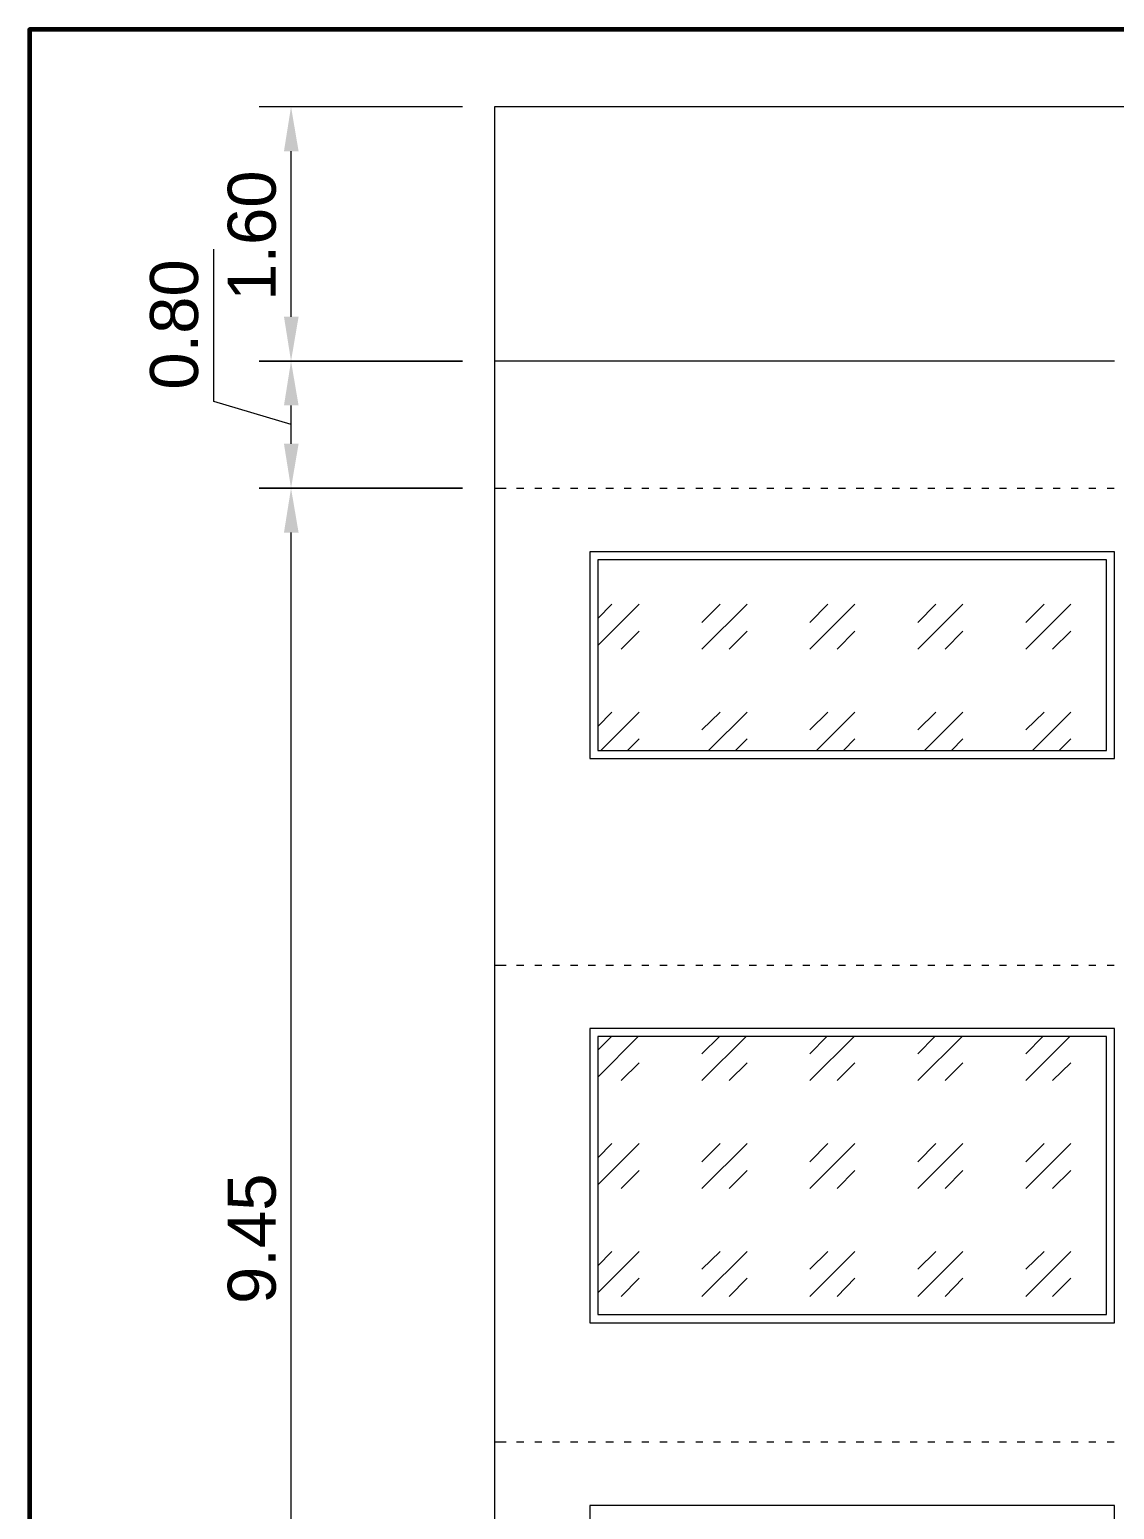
# Model space of a CAD drawing. Header units: millimetres. Extents: x 1.9 to 43.8, y 1.5 to 30.
# Drawn here: x 1.86 to 8.69, y 20.67 to 29.98 of the extents above; entities that cross this region are included whole.
import ezdxf

# ---------------------------------------------------------------- set-up
doc = ezdxf.new("R2010")
doc.units = ezdxf.units.MM
for name, color, linetype in [('PDF_0', 7, 'Continuous'), ('PDF_GRADAS Y ELEVADOR', 7, 'Continuous'), ('PDF_MUROS2', 7, 'Continuous'), ('PDF_Text', 7, 'Continuous')]:
    doc.layers.add(name, color=color, linetype=linetype)
doc.styles.add('PDF ArialMT', font='arial.ttf')

msp = doc.modelspace()

# ---------------------------------------------------------------- linework, layer by layer
at = {"layer": 'PDF_0', "color": 28, "lineweight": 60, "true_color": 0x0d0d0d}
msp.add_lwpolyline([(1.8617, 1.4881), (43.7853, 1.4881), (43.7853, 29.9844), (1.8617, 29.9844)], close=True, dxfattribs=at)
at = {"layer": 'PDF_GRADAS Y ELEVADOR', "lineweight": 18}
for points in [[(4.7859, 27.0982), (4.8589, 27.0982)], [(4.9256, 27.0982), (4.9701, 27.0982)], [(5.0399, 27.0982), (5.0844, 27.0982)], [(5.151, 27.0982), (5.1955, 27.0982)], [(5.2653, 27.0982), (5.3098, 27.0982)], [(5.3765, 27.0982), (5.4209, 27.0982)], [(5.4876, 27.0982), (5.5352, 27.0982)], [(5.6019, 27.0982), (5.6464, 27.0982)], [(5.713, 27.0982), (5.7575, 27.0982)], [(5.8273, 27.0982), (5.8718, 27.0982)], [(5.9385, 27.0982), (5.9829, 27.0982)], [(6.0528, 27.0982), (6.0972, 27.0982)], [(6.1639, 27.0982), (6.2083, 27.0982)], [(6.275, 27.0982), (6.3226, 27.0982)], [(6.3893, 27.0982), (6.4338, 27.0982)], [(6.5004, 27.0982), (6.5449, 27.0982)], [(6.6147, 27.0982), (6.6592, 27.0982)], [(6.7259, 27.0982), (6.7703, 27.0982)], [(6.8402, 27.0982), (6.8846, 27.0982)], [(6.9513, 27.0982), (6.9958, 27.0982)], [(7.0624, 27.0982), (7.1101, 27.0982)], [(7.1767, 27.0982), (7.2212, 27.0982)], [(7.2879, 27.0982), (7.3355, 27.0982)], [(7.4022, 27.0982), (7.4466, 27.0982)], [(7.5133, 27.0982), (7.5577, 27.0982)], [(7.6276, 27.0982), (7.672, 27.0982)], [(7.7387, 27.0982), (7.7832, 27.0982)], [(7.853, 27.0982), (7.8975, 27.0982)], [(7.9642, 27.0982), (8.0086, 27.0982)], [(8.0753, 27.0982), (8.1229, 27.0982)], [(8.1896, 27.0982), (8.234, 27.0982)], [(8.3007, 27.0982), (8.3452, 27.0982)], [(8.415, 27.0982), (8.4595, 27.0982)], [(8.5261, 27.0982), (8.5706, 27.0982)], [(8.6404, 27.0982), (8.6849, 27.0982)], [(4.7859, 24.0978), (4.8589, 24.0978)], [(4.9256, 24.0978), (4.9701, 24.0978)], [(5.0399, 24.0978), (5.0844, 24.0978)], [(5.151, 24.0978), (5.1955, 24.0978)], [(5.2653, 24.0978), (5.3098, 24.0978)], [(5.3765, 24.0978), (5.4209, 24.0978)], [(5.4876, 24.0978), (5.5352, 24.0978)], [(5.6019, 24.0978), (5.6464, 24.0978)], [(5.713, 24.0978), (5.7575, 24.0978)], [(5.8273, 24.0978), (5.8718, 24.0978)], [(5.9385, 24.0978), (5.9829, 24.0978)], [(6.0528, 24.0978), (6.0972, 24.0978)], [(6.1639, 24.0978), (6.2083, 24.0978)], [(6.275, 24.0978), (6.3226, 24.0978)], [(6.3893, 24.0978), (6.4338, 24.0978)], [(6.5004, 24.0978), (6.5449, 24.0978)], [(6.6147, 24.0978), (6.6592, 24.0978)], [(6.7259, 24.0978), (6.7703, 24.0978)], [(6.8402, 24.0978), (6.8846, 24.0978)], [(6.9513, 24.0978), (6.9958, 24.0978)], [(7.0624, 24.0978), (7.1101, 24.0978)], [(7.1767, 24.0978), (7.2212, 24.0978)], [(7.2879, 24.0978), (7.3355, 24.0978)], [(7.4022, 24.0978), (7.4466, 24.0978)], [(7.5133, 24.0978), (7.5577, 24.0978)], [(7.6276, 24.0978), (7.672, 24.0978)], [(7.7387, 24.0978), (7.7832, 24.0978)], [(7.853, 24.0978), (7.8975, 24.0978)], [(7.9642, 24.0978), (8.0086, 24.0978)], [(8.0753, 24.0978), (8.1229, 24.0978)], [(8.1896, 24.0978), (8.234, 24.0978)], [(8.3007, 24.0978), (8.3452, 24.0978)], [(8.415, 24.0978), (8.4595, 24.0978)], [(8.5261, 24.0978), (8.5706, 24.0978)], [(8.6404, 24.0978), (8.6849, 24.0978)], [(4.7859, 21.0973), (4.8589, 21.0973)], [(4.9256, 21.0973), (4.9701, 21.0973)], [(5.0399, 21.0973), (5.0844, 21.0973)], [(5.151, 21.0973), (5.1955, 21.0973)], [(5.2653, 21.0973), (5.3098, 21.0973)], [(5.3765, 21.0973), (5.4209, 21.0973)], [(5.4876, 21.0973), (5.5352, 21.0973)], [(5.6019, 21.0973), (5.6464, 21.0973)], [(5.713, 21.0973), (5.7575, 21.0973)], [(5.8273, 21.0973), (5.8718, 21.0973)], [(5.9385, 21.0973), (5.9829, 21.0973)], [(6.0528, 21.0973), (6.0972, 21.0973)], [(6.1639, 21.0973), (6.2083, 21.0973)], [(6.275, 21.0973), (6.3226, 21.0973)], [(6.3893, 21.0973), (6.4338, 21.0973)], [(6.5004, 21.0973), (6.5449, 21.0973)], [(6.6147, 21.0973), (6.6592, 21.0973)], [(6.7259, 21.0973), (6.7703, 21.0973)], [(6.8402, 21.0973), (6.8846, 21.0973)], [(6.9513, 21.0973), (6.9958, 21.0973)], [(7.0624, 21.0973), (7.1101, 21.0973)], [(7.1767, 21.0973), (7.2212, 21.0973)], [(7.2879, 21.0973), (7.3355, 21.0973)], [(7.4022, 21.0973), (7.4466, 21.0973)], [(7.5133, 21.0973), (7.5577, 21.0973)], [(7.6276, 21.0973), (7.672, 21.0973)], [(7.7387, 21.0973), (7.7832, 21.0973)], [(7.853, 21.0973), (7.8975, 21.0973)], [(7.9642, 21.0973), (8.0086, 21.0973)], [(8.0753, 21.0973), (8.1229, 21.0973)], [(8.1896, 21.0973), (8.234, 21.0973)], [(8.3007, 21.0973), (8.3452, 21.0973)], [(8.415, 21.0973), (8.4595, 21.0973)], [(8.5261, 21.0973), (8.5706, 21.0973)], [(8.6404, 21.0973), (8.6849, 21.0973)]]:
    msp.add_lwpolyline(points, dxfattribs=at)
at = {"layer": 'PDF_MUROS2', "lineweight": 18}
for points in [[(4.5859, 29.4986), (3.3063, 29.4986)], [(8.9865, 28.5969), (8.9865, 29.4986), (4.7859, 29.4986), (4.7859, 27.8983)], [(3.5064, 28.1777), (3.5064, 29.2192)], [(3.5064, 27.4983), (3.0206, 27.6443), (3.0206, 28.6032)], [(3.5064, 27.3776), (3.5064, 27.6189)], [(3.5064, 17.9254), (3.5064, 26.8188)], [(5.4368, 26.1076), (5.6972, 26.368)], [(5.4368, 26.2791), (5.5257, 26.368)], [(6.0909, 26.0854), (6.3766, 26.368)], [(6.0909, 26.2537), (6.2052, 26.368)], [(6.7703, 26.0854), (7.0529, 26.368)], [(6.7703, 26.2537), (6.8846, 26.368)], [(7.4498, 26.0854), (7.7324, 26.368)], [(7.4498, 26.2537), (7.5641, 26.368)], [(8.1293, 26.0854), (8.4118, 26.368)], [(8.1293, 26.2537), (8.2436, 26.368)], [(5.5829, 26.0854), (5.6972, 26.1997)], [(6.2623, 26.0854), (6.3766, 26.1997)], [(6.9418, 26.0854), (7.0529, 26.1997)], [(7.6212, 26.0854), (7.7324, 26.1997)], [(8.2975, 26.0854), (8.4118, 26.1997)], [(5.4368, 25.5996), (5.5257, 25.6885)], [(5.4558, 25.4472), (5.6972, 25.6885)], [(6.0909, 25.5774), (6.2052, 25.6885)], [(6.1321, 25.4472), (6.3766, 25.6885)], [(6.7703, 25.5774), (6.8846, 25.6885)], [(6.8116, 25.4472), (7.0529, 25.6885)], [(7.4498, 25.5774), (7.5641, 25.6885)], [(7.4911, 25.4472), (7.7324, 25.6885)], [(8.1293, 25.5774), (8.2436, 25.6885)], [(8.1705, 25.4472), (8.4118, 25.6885)], [(5.6241, 25.4472), (5.6972, 25.5202)], [(6.3036, 25.4472), (6.3766, 25.5202)], [(6.9831, 25.4472), (7.0529, 25.5202)], [(7.6625, 25.4472), (7.7324, 25.5202)], [(8.3388, 25.4472), (8.4118, 25.5202)], [(5.4368, 23.3929), (5.6908, 23.6469)], [(5.4368, 23.5612), (5.5225, 23.6469)], [(6.0909, 23.3707), (6.3703, 23.6469)], [(6.0909, 23.539), (6.202, 23.6469)], [(6.7703, 23.3707), (7.0497, 23.6469)], [(6.7703, 23.539), (6.8783, 23.6469)], [(7.4498, 23.3707), (7.7292, 23.6469)], [(7.4498, 23.539), (7.5577, 23.6469)], [(8.1293, 23.3707), (8.4055, 23.6469)], [(8.1293, 23.539), (8.2372, 23.6469)], [(5.5829, 23.3707), (5.6972, 23.4818)], [(6.2623, 23.3707), (6.3766, 23.4818)], [(6.9418, 23.3707), (7.0529, 23.4818)], [(7.6212, 23.3707), (7.7324, 23.4818)], [(8.2975, 23.3707), (8.4118, 23.4818)], [(5.4368, 22.7135), (5.6972, 22.9738)], [(5.4368, 22.8849), (5.5257, 22.9738)], [(6.0909, 22.6912), (6.3766, 22.9738)], [(6.0909, 22.8595), (6.2052, 22.9738)], [(6.7703, 22.6912), (7.0529, 22.9738)], [(6.7703, 22.8595), (6.8846, 22.9738)], [(7.4498, 22.6912), (7.7324, 22.9738)], [(7.4498, 22.8595), (7.5641, 22.9738)], [(8.1293, 22.6912), (8.4118, 22.9738)], [(8.1293, 22.8595), (8.2436, 22.9738)], [(5.5829, 22.6912), (5.6972, 22.8055)], [(6.2623, 22.6912), (6.3766, 22.8055)], [(6.9418, 22.6912), (7.0529, 22.8055)], [(7.6212, 22.6912), (7.7324, 22.8055)], [(8.2975, 22.6912), (8.4118, 22.8055)], [(5.4368, 22.034), (5.6972, 22.2943)], [(5.4368, 22.2054), (5.5257, 22.2943)], [(6.0909, 22.0118), (6.3766, 22.2943)], [(6.0909, 22.1832), (6.2052, 22.2943)], [(6.7703, 22.0118), (7.0529, 22.2943)], [(6.7703, 22.1832), (6.8846, 22.2943)], [(7.4498, 22.0118), (7.7324, 22.2943)], [(7.4498, 22.1832), (7.5641, 22.2943)], [(8.1293, 22.0118), (8.4118, 22.2943)], [(8.1293, 22.1832), (8.2436, 22.2943)], [(5.5829, 22.0118), (5.6972, 22.1261)], [(6.2623, 22.0118), (6.3766, 22.1261)], [(6.9418, 22.0118), (7.0529, 22.1261)], [(7.6212, 22.0118), (7.7324, 22.1261)], [(8.2975, 22.0118), (8.4118, 22.1261)]]:
    msp.add_lwpolyline(points, dxfattribs=at)
for points in [[(3.3063, 27.8983), (4.5859, 27.8983)], [(3.3063, 27.0982), (4.5859, 27.0982)], [(5.4368, 26.6474), (5.4368, 25.4472), (8.6373, 25.4472), (8.6373, 26.6474)], [(5.4368, 23.6469), (5.4368, 21.8975), (8.6373, 21.8975), (8.6373, 23.6469)]]:
    msp.add_lwpolyline(points, close=True, dxfattribs=at)
at = {"layer": 'PDF_MUROS2', "lineweight": 20}
msp.add_lwpolyline([(8.6881, 27.8983), (4.7859, 27.8983), (4.7859, 17.646)], dxfattribs=at)
for points in [[(5.386, 26.6982), (5.386, 25.3964), (8.6881, 25.3964), (8.6881, 26.6982)], [(5.386, 23.6977), (5.386, 21.8467), (8.6881, 21.8467), (8.6881, 23.6977)], [(5.386, 20.6973), (5.386, 17.646), (8.6881, 17.646), (8.6881, 20.6973)]]:
    msp.add_lwpolyline(points, close=True, dxfattribs=at)
at = {"layer": 'PDF_MUROS2', "transparency": 33554559}
for points in [[(3.4619, 29.2192), (3.554, 29.2192), (3.5064, 29.4986)], [(3.4619, 28.1777), (3.554, 28.1777), (3.5064, 27.8983)], [(3.4619, 27.6189), (3.554, 27.6189), (3.5064, 27.8983)], [(3.4619, 27.3776), (3.554, 27.3776), (3.5064, 27.0982)], [(3.4619, 26.8188), (3.554, 26.8188), (3.5064, 27.0982)]]:
    msp.add_solid(points, dxfattribs=at)

# ---------------------------------------------------------------- texts
at = {"layer": 'PDF_Text', "char_height": 0.30179, "attachment_point": 4, "rotation": 90, "style": 'PDF ArialMT'}
for s, insert in [('1.60', (3.2614, 28.2773)), ('0.80', (2.7724, 27.7184)), ('9.45', (3.2614, 21.965))]:
    msp.add_mtext(s, dxfattribs=dict(at, insert=insert))

doc.saveas('drawing.dxf')
